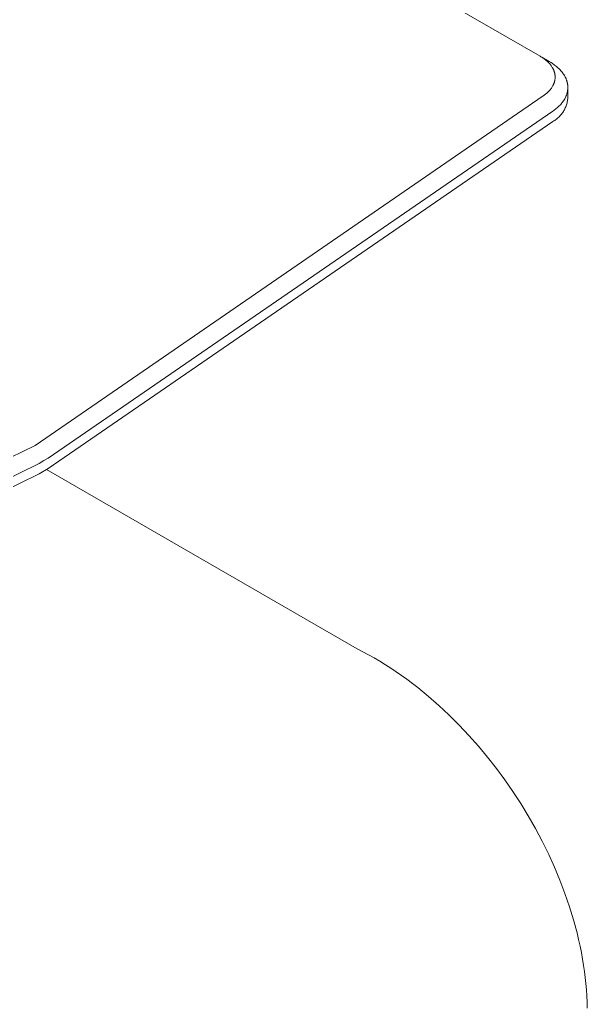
# Model space of a CAD drawing. Header units: inches. Extents: x -9 to 197, y 0 to 134.
# Drawn here: x 186.31 to 187.448, y 54.739 to 56.721 of the extents above; entities that cross this region are included whole.
import ezdxf

# ---------------------------------------------------------------- set-up
doc = ezdxf.new("R2010")
doc.units = ezdxf.units.IN
doc.layers.add('ZANO_R', color=7, linetype='Continuous', lineweight=0)

msp = doc.modelspace()

# ---------------------------------------------------------------- linework, layer by layer
at = {"layer": 'ZANO_R'}
for p, q in [((186.2095, 57.30851), (187.35332, 56.64813)), ((187.35332, 56.64813), (187.35483, 56.64723)), ((187.35483, 56.64723), (187.35633, 56.64631)), ((187.35633, 56.64631), (187.3578, 56.64537)), ((187.35636, 56.64637), (187.37137, 56.6377)), ((187.3578, 56.64537), (187.35924, 56.6444)), ((187.35924, 56.6444), (187.36066, 56.6434)), ((187.36066, 56.6434), (187.36205, 56.64238)), ((187.36205, 56.64238), (187.36341, 56.64134)), ((187.36341, 56.64134), (187.36474, 56.64027)), ((187.36474, 56.64027), (187.36604, 56.63918)), ((187.36604, 56.63918), (187.3673, 56.63806)), ((187.3673, 56.63806), (187.36852, 56.63692)), ((187.36852, 56.63692), (187.3697, 56.63576)), ((187.3697, 56.63576), (187.37085, 56.63457)), ((187.37085, 56.63457), (187.37195, 56.63337)), ((187.37137, 56.6377), (187.37326, 56.63659)), ((187.37195, 56.63337), (187.37301, 56.63214)), ((187.37301, 56.63214), (187.37403, 56.63089)), ((187.37326, 56.63659), (187.37513, 56.63544)), ((187.37403, 56.63089), (187.375, 56.62963)), ((187.375, 56.62963), (187.37592, 56.62834)), ((187.37513, 56.63544), (187.37697, 56.63426)), ((187.37592, 56.62834), (187.37679, 56.62704)), ((187.37679, 56.62704), (187.37761, 56.62572)), ((187.37697, 56.63426), (187.37877, 56.63305)), ((187.37761, 56.62572), (187.37838, 56.62439)), ((187.37838, 56.62439), (187.37874, 56.62372)), ((187.37874, 56.62372), (187.37909, 56.62304)), ((187.37877, 56.63305), (187.38055, 56.6318)), ((187.37909, 56.62304), (187.37943, 56.62236)), ((187.37943, 56.62236), (187.37975, 56.62168)), ((187.37975, 56.62168), (187.38006, 56.621)), ((187.38006, 56.621), (187.38036, 56.62031)), ((187.38036, 56.62031), (187.38064, 56.61962)), ((187.38055, 56.6318), (187.38228, 56.63053)), ((187.38064, 56.61962), (187.38091, 56.61892)), ((187.38228, 56.63053), (187.38398, 56.62922)), ((187.38398, 56.62922), (187.38565, 56.62788)), ((187.38565, 56.62788), (187.38727, 56.62652)), ((187.38727, 56.62652), (187.38884, 56.62512)), ((187.38884, 56.62512), (187.39037, 56.6237)), ((187.39037, 56.6237), (187.39185, 56.62224)), ((187.39185, 56.62224), (187.39328, 56.62076)), ((187.39328, 56.62076), (187.39466, 56.61925)), ((187.39466, 56.61925), (187.39599, 56.61772)), ((187.38091, 56.61892), (187.38116, 56.61823)), ((187.38116, 56.61823), (187.3814, 56.61753)), ((187.3814, 56.61753), (187.38163, 56.61683)), ((187.38163, 56.61683), (187.38184, 56.61612)), ((187.38184, 56.61612), (187.38204, 56.61542)), ((187.38204, 56.61542), (187.38222, 56.61471)), ((187.38222, 56.61471), (187.38238, 56.614)), ((187.38238, 56.614), (187.38253, 56.61329)), ((187.38256, 56.59973), (187.38242, 56.59902)), ((187.38253, 56.61329), (187.38267, 56.61258)), ((187.3827, 56.60044), (187.38256, 56.59973)), ((187.38267, 56.61258), (187.38279, 56.61187)), ((187.38281, 56.60115), (187.3827, 56.60044)), ((187.38279, 56.61187), (187.3829, 56.61115)), ((187.38292, 56.60186), (187.38281, 56.60115)), ((187.3829, 56.61115), (187.38299, 56.61044)), ((187.38301, 56.60257), (187.38292, 56.60186)), ((187.38299, 56.61044), (187.38307, 56.60973)), ((187.38308, 56.60329), (187.38301, 56.60257)), ((187.38307, 56.60973), (187.38313, 56.60901)), ((187.38314, 56.604), (187.38308, 56.60329)), ((187.38313, 56.60901), (187.38318, 56.60829)), ((187.38318, 56.60471), (187.38314, 56.604)), ((187.38318, 56.60829), (187.38321, 56.60758)), ((187.38321, 56.60543), (187.38318, 56.60471)), ((187.38321, 56.60758), (187.38322, 56.60686)), ((187.38322, 56.60615), (187.38321, 56.60543)), ((187.38322, 56.60686), (187.38322, 56.60615)), ((187.39599, 56.61772), (187.39726, 56.61616)), ((187.39726, 56.61616), (187.39847, 56.61458)), ((187.39847, 56.61458), (187.39962, 56.61298)), ((187.39962, 56.61298), (187.40071, 56.61135)), ((187.40071, 56.61135), (187.40173, 56.6097)), ((187.40173, 56.6097), (187.40269, 56.60803)), ((187.40269, 56.60803), (187.40315, 56.60719)), ((187.40315, 56.60719), (187.40359, 56.60635)), ((187.40359, 56.60635), (187.40401, 56.6055)), ((187.40401, 56.6055), (187.40441, 56.60465)), ((187.40441, 56.60465), (187.4048, 56.60379)), ((187.4048, 56.60379), (187.40517, 56.60293)), ((187.40517, 56.60293), (187.40553, 56.60207)), ((187.40553, 56.60207), (187.40586, 56.6012)), ((187.40586, 56.6012), (187.40618, 56.60033)), ((187.40618, 56.60033), (187.40648, 56.59945)), ((187.40648, 56.59945), (187.40676, 56.59858)), ((187.37279, 56.58047), (187.37174, 56.57927)), ((187.37379, 56.58169), (187.37279, 56.58047)), ((187.37475, 56.58293), (187.37379, 56.58169)), ((187.37567, 56.58418), (187.37475, 56.58293)), ((187.37654, 56.58546), (187.37567, 56.58418)), ((187.37736, 56.58675), (187.37654, 56.58546)), ((187.37814, 56.58806), (187.37736, 56.58675)), ((187.37886, 56.58939), (187.37814, 56.58806)), ((187.3792, 56.59006), (187.37886, 56.58939)), ((187.37953, 56.59073), (187.3792, 56.59006)), ((187.37985, 56.5914), (187.37953, 56.59073)), ((187.38015, 56.59208), (187.37985, 56.5914)), ((187.38044, 56.59276), (187.38015, 56.59208)), ((187.38072, 56.59345), (187.38044, 56.59276)), ((187.38098, 56.59414), (187.38072, 56.59345)), ((187.38123, 56.59483), (187.38098, 56.59414)), ((187.38146, 56.59552), (187.38123, 56.59483)), ((187.38168, 56.59622), (187.38146, 56.59552)), ((187.38189, 56.59692), (187.38168, 56.59622)), ((187.38208, 56.59762), (187.38189, 56.59692)), ((187.38225, 56.59832), (187.38208, 56.59762)), ((187.38242, 56.59902), (187.38225, 56.59832)), ((187.40676, 56.59858), (187.40702, 56.5977)), ((187.40702, 56.5977), (187.40727, 56.59682)), ((187.40727, 56.59682), (187.40749, 56.59593)), ((187.40749, 56.59593), (187.4077, 56.59505)), ((187.4077, 56.59505), (187.40789, 56.59416)), ((187.40789, 56.59416), (187.40806, 56.59327)), ((187.40806, 56.59327), (187.40821, 56.59238)), ((187.40821, 56.59238), (187.40835, 56.59149)), ((187.40837, 56.57987), (187.40824, 56.57898)), ((187.40835, 56.59149), (187.40846, 56.5906)), ((187.40848, 56.58076), (187.40837, 56.57987)), ((187.40846, 56.5906), (187.40856, 56.5897)), ((187.40857, 56.58165), (187.40848, 56.58076)), ((187.40856, 56.5897), (187.40863, 56.58881)), ((187.40864, 56.58255), (187.40857, 56.58165)), ((187.40863, 56.58881), (187.40869, 56.58791)), ((187.4087, 56.58344), (187.40864, 56.58255)), ((187.40869, 56.58791), (187.40873, 56.58702)), ((187.40874, 56.58433), (187.4087, 56.58344)), ((187.40873, 56.58702), (187.40875, 56.58612)), ((187.40875, 56.58523), (187.40874, 56.58433)), ((187.40875, 56.58612), (187.40875, 56.58523)), ((187.40875, 56.58344), (187.40875, 56.56475)), ((187.35934, 56.56854), (186.34056, 55.86759)), ((187.36071, 56.56951), (187.35934, 56.56854)), ((187.36206, 56.5705), (187.36071, 56.56951)), ((187.36338, 56.57151), (187.36206, 56.5705)), ((187.36467, 56.57255), (187.36338, 56.57151)), ((187.36594, 56.57362), (187.36467, 56.57255)), ((187.36717, 56.5747), (187.36594, 56.57362)), ((187.36836, 56.57581), (187.36717, 56.5747)), ((187.36953, 56.57694), (187.36836, 56.57581)), ((187.37065, 56.5781), (187.36953, 56.57694)), ((187.37174, 56.57927), (187.37065, 56.5781)), ((187.40143, 56.56099), (187.4004, 56.55937)), ((187.40239, 56.56262), (187.40143, 56.56099)), ((187.4033, 56.56428), (187.40239, 56.56262)), ((187.40373, 56.56512), (187.4033, 56.56428)), ((187.40414, 56.56596), (187.40373, 56.56512)), ((187.40453, 56.5668), (187.40414, 56.56596)), ((187.40491, 56.56765), (187.40453, 56.5668)), ((187.40527, 56.5685), (187.40491, 56.56765)), ((187.40562, 56.56936), (187.40527, 56.5685)), ((187.40594, 56.57022), (187.40562, 56.56936)), ((187.40625, 56.57108), (187.40594, 56.57022)), ((187.40655, 56.57195), (187.40625, 56.57108)), ((187.40682, 56.57282), (187.40655, 56.57195)), ((187.40708, 56.57369), (187.40682, 56.57282)), ((187.40732, 56.57457), (187.40708, 56.57369)), ((187.40754, 56.57545), (187.40732, 56.57457)), ((187.40774, 56.57633), (187.40754, 56.57545)), ((187.40793, 56.57721), (187.40774, 56.57633)), ((187.40809, 56.5781), (187.40793, 56.57721)), ((187.40829, 56.56062), (187.40795, 56.55856)), ((187.40824, 56.57898), (187.40809, 56.5781)), ((187.40856, 56.56268), (187.40829, 56.56062)), ((187.40875, 56.56475), (187.40856, 56.56268)), ((187.38229, 56.54067), (187.38061, 56.53943)), ((187.38395, 56.54194), (187.38229, 56.54067)), ((187.38556, 56.54324), (187.38395, 56.54194)), ((187.38714, 56.54457), (187.38556, 56.54324)), ((187.38868, 56.54592), (187.38714, 56.54457)), ((187.39018, 56.54731), (187.38868, 56.54592)), ((187.39163, 56.54873), (187.39018, 56.54731)), ((187.39304, 56.55017), (187.39163, 56.54873)), ((187.3944, 56.55164), (187.39304, 56.55017)), ((187.39571, 56.55314), (187.3944, 56.55164)), ((187.39696, 56.55466), (187.39571, 56.55314)), ((187.39816, 56.55621), (187.39696, 56.55466)), ((187.39931, 56.55778), (187.39816, 56.55621)), ((187.4004, 56.55937), (187.39931, 56.55778)), ((187.40179, 56.54096), (187.40077, 56.53914)), ((187.40274, 56.54281), (187.40179, 56.54096)), ((187.40363, 56.54469), (187.40274, 56.54281)), ((187.40445, 56.5466), (187.40363, 56.54469)), ((187.40521, 56.54854), (187.40445, 56.5466)), ((187.4059, 56.55051), (187.40521, 56.54854)), ((187.40652, 56.55249), (187.4059, 56.55051)), ((187.40707, 56.5545), (187.40652, 56.55249)), ((187.40754, 56.55652), (187.40707, 56.5545)), ((187.40795, 56.55856), (187.40754, 56.55652)), ((187.37889, 56.53823), (186.36691, 55.84196)), ((187.38061, 56.53943), (187.37889, 56.53823)), ((187.38413, 56.52077), (187.38242, 56.51958)), ((187.38579, 56.52202), (187.38413, 56.52077)), ((187.38741, 56.52333), (187.38579, 56.52202)), ((187.38899, 56.52469), (187.38741, 56.52333)), ((187.39051, 56.5261), (187.38899, 56.52469)), ((187.39199, 56.52757), (187.39051, 56.5261)), ((187.39341, 56.52909), (187.39199, 56.52757)), ((187.39478, 56.53065), (187.39341, 56.52909)), ((187.3961, 56.53227), (187.39478, 56.53065)), ((187.39735, 56.53392), (187.3961, 56.53227)), ((187.39855, 56.53562), (187.39735, 56.53392)), ((187.39969, 56.53737), (187.39855, 56.53562)), ((187.40077, 56.53914), (187.39969, 56.53737)), ((187.37889, 56.51738), (186.36691, 55.82111)), ((187.38068, 56.51845), (187.37889, 56.51738)), ((187.38242, 56.51958), (187.38068, 56.51845)), ((186.34056, 55.86759), (185.12648, 55.2794)), ((186.34886, 55.83153), (185.14289, 55.24727)), ((186.35789, 55.83765), (186.34886, 55.83153)), ((186.36691, 55.84196), (186.35789, 55.83765)), ((186.34886, 55.81069), (185.14289, 55.22643)), ((186.36691, 55.82111), (186.34886, 55.81069)), ((186.98649, 55.45973), (186.36374, 55.81928)), ((186.98649, 55.45973), (186.99788, 55.45391)), ((186.99788, 55.45391), (187.00935, 55.44775)), ((187.00935, 55.44775), (187.02068, 55.44135)), ((187.02068, 55.44135), (187.03188, 55.43474)), ((187.03188, 55.43474), (187.04295, 55.42791)), ((187.04295, 55.42791), (187.0539, 55.42087)), ((187.0539, 55.42087), (187.06471, 55.41364)), ((187.06471, 55.41364), (187.08594, 55.3986)), ((187.08594, 55.3986), (187.09701, 55.39031)), ((187.09701, 55.39031), (187.10793, 55.38183)), ((187.10793, 55.38183), (187.12933, 55.36432)), ((187.12933, 55.36432), (187.15013, 55.3461)), ((187.15013, 55.3461), (187.17033, 55.32721)), ((187.17033, 55.32721), (187.19071, 55.30691)), ((187.19071, 55.30691), (187.21044, 55.28598)), ((187.21044, 55.28598), (187.22951, 55.26445)), ((187.22951, 55.26445), (187.24792, 55.24234)), ((187.24792, 55.24234), (187.26551, 55.21989)), ((187.26551, 55.21989), (187.28244, 55.19694)), ((187.28244, 55.19694), (187.29868, 55.1735)), ((187.29868, 55.1735), (187.31424, 55.1496)), ((187.31424, 55.1496), (187.32942, 55.12472)), ((187.32942, 55.12472), (187.34383, 55.0994)), ((187.34383, 55.0994), (187.35748, 55.07365)), ((187.35748, 55.07365), (187.37032, 55.04749)), ((187.37032, 55.04749), (187.38204, 55.02164)), ((187.38204, 55.02164), (187.39295, 54.99543)), ((187.39295, 54.99543), (187.40301, 54.96889)), ((187.40301, 54.96889), (187.41219, 54.94203)), ((187.41219, 54.94203), (187.42008, 54.91615)), ((187.42008, 54.91615), (187.4271, 54.89001)), ((187.4271, 54.89001), (187.43026, 54.87685)), ((187.43026, 54.87685), (187.43318, 54.86364)), ((187.43318, 54.86364), (187.43585, 54.85038)), ((187.43585, 54.85038), (187.43828, 54.83706)), ((187.43828, 54.83706), (187.44027, 54.82488)), ((187.44027, 54.82488), (187.44203, 54.81267)), ((187.44203, 54.81267), (187.44357, 54.80042)), ((187.44357, 54.80042), (187.44487, 54.78815)), ((187.44487, 54.78815), (187.44593, 54.77586)), ((187.44593, 54.77586), (187.44674, 54.76355)), ((187.44674, 54.76355), (187.44729, 54.75122)), ((187.44729, 54.75122), (187.44758, 54.73888))]:
    msp.add_line(p, q, dxfattribs=at)

doc.saveas('drawing.dxf')
